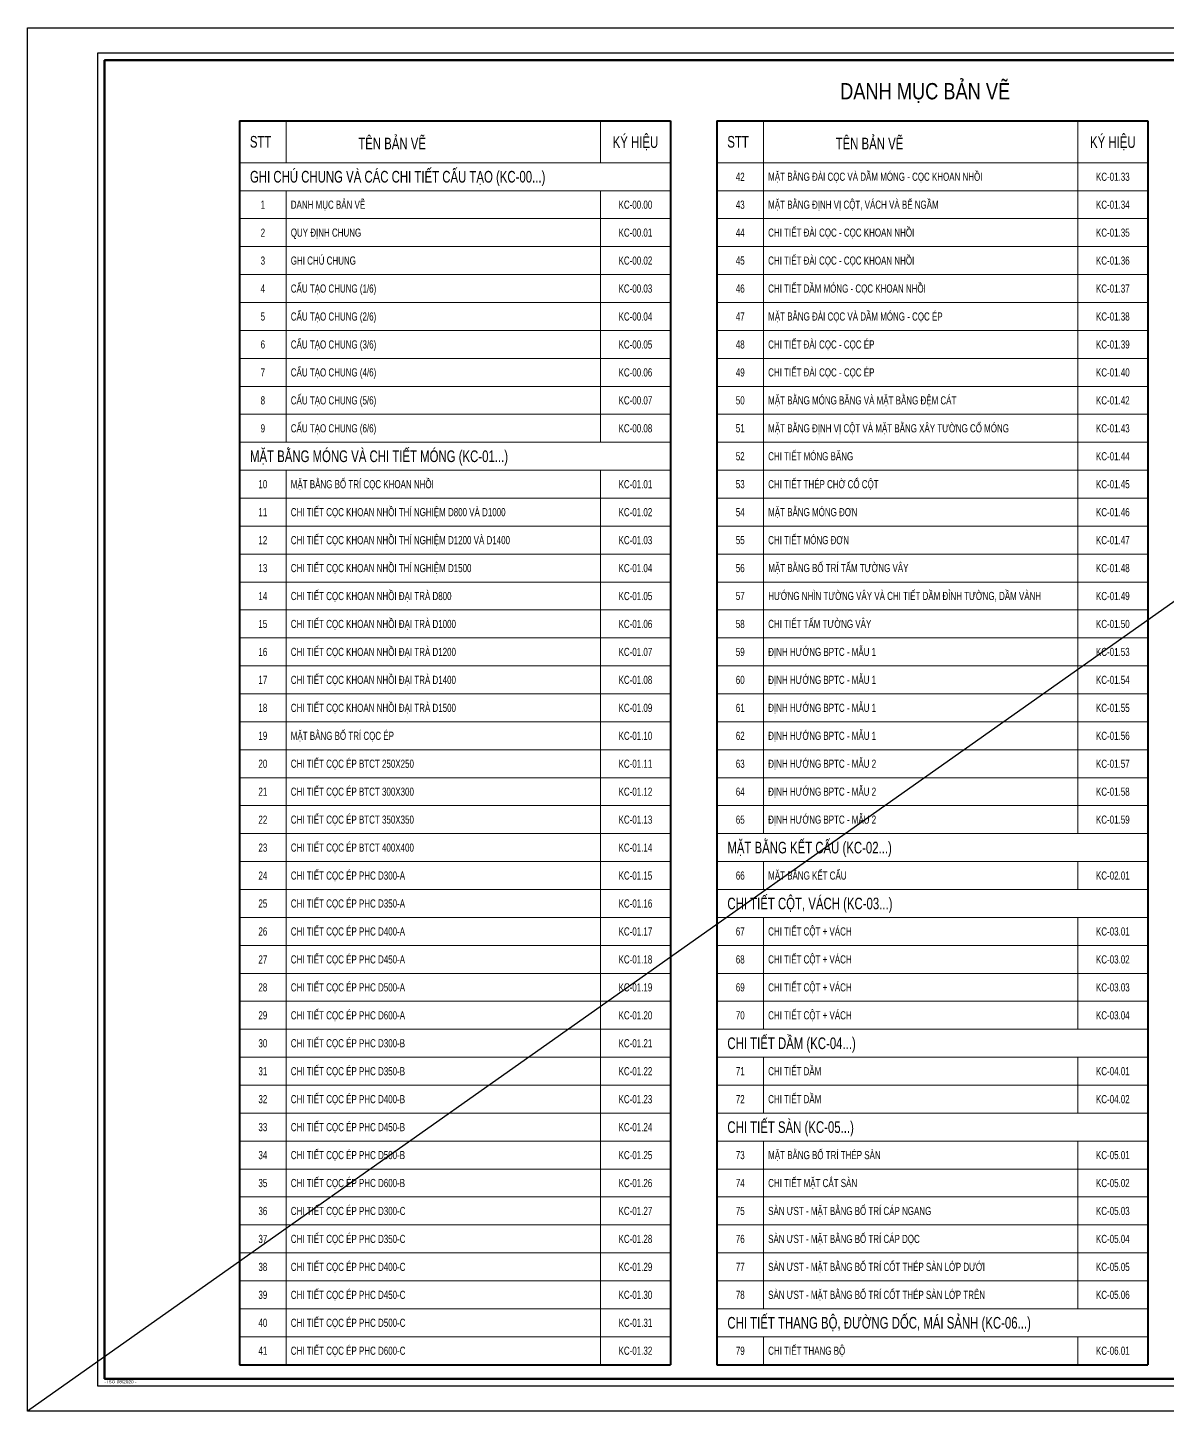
# Model space of a CAD drawing. Header units: inches. Extents: x -44246 to 39854, y -186259 to -126859.
# Drawn here: x -44246 to 4695, y -186259 to -126859 of the extents above; entities that cross this region are included whole.
import ezdxf
from ezdxf.enums import TextEntityAlignment as Align

# ---------------------------------------------------------------- set-up
doc = ezdxf.new("R2010")
doc.units = ezdxf.units.IN
doc.header["$MEASUREMENT"] = 0
for name, color, linetype, lineweight in [('CDC -TEXT KHUNG', 7, 'Continuous', 15), ('Hatch1', 250, 'Continuous', 5), ('KT-Chuviet', 6, 'Continuous', 15), ('KT-Net thay', 93, 'Continuous', 20), ('KT-Nettuong', 2, 'Continuous', 40)]:
    doc.layers.add(name, color=color, linetype=linetype, lineweight=lineweight)
doc.layers.add('CDC-KHUNGTEN', color=7, linetype='Continuous')
doc.layers.add('CDC.06.TEXT', color=2, linetype='Continuous')
doc.layers.add('KCS_Plotter', color=11, linetype='Continuous', plot=False)
doc.styles.add('Arial', font='arial.ttf', dxfattribs={"width": 0.9, "height": 220})
doc.styles.add('Arial_4', font='arial.ttf', dxfattribs={"width": 0.75, "height": 3})
doc.styles.add('Arial_B_3', font='arialbd.ttf', dxfattribs={"width": 0.75, "height": 3})
doc.styles.add('KT CDC', font='arial.ttf', dxfattribs={"width": 0.85, "height": 200})
doc.styles.add('tieu chuan', font='arial.ttf')

# ---------------------------------------------------------------- blocks, each defined once
blk = doc.blocks.new('CDTA1')
at = {"layer": 'CDC-KHUNGTEN', "color": 6, "lineweight": 25}
blk.add_line((0, 90), (-75, 90), dxfattribs=at)
at = {"layer": 'CDC-KHUNGTEN', "color": 6, "style": 'KT CDC', "width": 0.85}
blk.add_text('CHỦ ĐẦU TƯ - CLIENT', height=2.2, dxfattribs=at).set_placement((-72.93, 86))
blk = doc.blocks.new('LOGOmoi')
at = {"layer": 'CDC -TEXT KHUNG'}
h = blk.add_hatch(color=1, dxfattribs=at)
h.paths.add_polyline_path([(1.46, 5.45), (1.26, 5.45), (1.26, 4.88), (1.21, 4.88, -0.237912), (0.06, 5.45), (-0.2, 5.45, 0.272847), (1.14, 4.66), (1.46, 4.66)])
h.paths.add_polyline_path([(2.59, 5.45), (1.8, 5.45, 0.414214), (1.54, 5.2), (1.54, 4.92, 0.414214), (1.8, 4.66), (2.59, 4.66), (2.59, 4.87), (1.8, 4.87, -0.414214), (1.74, 4.92), (1.74, 5.2, -0.414214), (1.8, 5.25), (2.59, 5.25)])
at = {"layer": 'CDC -TEXT KHUNG', "true_color": 0x00fa3e}
h = blk.add_hatch(color=100, dxfattribs=at)
edge = h.paths.add_edge_path()
edge.add_arc((0.02, 0), 1.87, 90, 270)
edge.add_line((0.02, -1.88), (0.02, -3.84))
edge.add_line((0.02, -3.84), (-0.17, -3.84))
edge.add_line((-0.17, -3.84), (-0.36, -3.83))
edge.add_line((-0.36, -3.83), (-0.55, -3.8))
edge.add_line((-0.55, -3.8), (-0.73, -3.77))
edge.add_line((-0.73, -3.77), (-0.92, -3.73))
edge.add_line((-0.92, -3.73), (-1.1, -3.68))
edge.add_line((-1.1, -3.68), (-1.28, -3.62))
edge.add_line((-1.28, -3.62), (-1.45, -3.55))
edge.add_line((-1.45, -3.55), (-1.63, -3.48))
edge.add_line((-1.63, -3.48), (-1.79, -3.39))
edge.add_line((-1.79, -3.39), (-1.96, -3.3))
edge.add_line((-1.96, -3.3), (-2.12, -3.2))
edge.add_line((-2.12, -3.2), (-2.27, -3.09))
edge.add_line((-2.27, -3.09), (-2.42, -2.97))
edge.add_line((-2.42, -2.97), (-2.56, -2.85))
edge.add_line((-2.56, -2.85), (-2.7, -2.72))
edge.add_line((-2.7, -2.72), (-2.83, -2.58))
edge.add_line((-2.83, -2.58), (-2.95, -2.44))
edge.add_line((-2.95, -2.44), (-3.07, -2.29))
edge.add_line((-3.07, -2.29), (-3.18, -2.14))
edge.add_line((-3.18, -2.14), (-3.28, -1.98))
edge.add_line((-3.28, -1.98), (-3.37, -1.81))
edge.add_line((-3.37, -1.81), (-3.46, -1.64))
edge.add_line((-3.46, -1.64), (-3.53, -1.47))
edge.add_line((-3.53, -1.47), (-3.6, -1.3))
edge.add_line((-3.6, -1.3), (-3.66, -1.12))
edge.add_line((-3.66, -1.12), (-3.71, -0.93))
edge.add_line((-3.71, -0.93), (-3.75, -0.75))
edge.add_line((-3.75, -0.75), (-3.79, -0.56))
edge.add_line((-3.79, -0.56), (-3.81, -0.38))
edge.add_line((-3.81, -0.38), (-3.82, -0.19))
edge.add_line((-3.82, -0.19), (-3.83, 0))
edge.add_line((-3.83, 0), (-3.82, 0.19))
edge.add_line((-3.82, 0.19), (-3.81, 0.38))
edge.add_line((-3.81, 0.38), (-3.79, 0.56))
edge.add_line((-3.79, 0.56), (-3.75, 0.75))
edge.add_line((-3.75, 0.75), (-3.71, 0.93))
edge.add_line((-3.71, 0.93), (-3.66, 1.12))
edge.add_line((-3.66, 1.12), (-3.6, 1.3))
edge.add_line((-3.6, 1.3), (-3.53, 1.47))
edge.add_line((-3.53, 1.47), (-3.46, 1.64))
edge.add_line((-3.46, 1.64), (-3.37, 1.81))
edge.add_line((-3.37, 1.81), (-3.28, 1.98))
edge.add_line((-3.28, 1.98), (-3.18, 2.14))
edge.add_line((-3.18, 2.14), (-3.07, 2.29))
edge.add_line((-3.07, 2.29), (-2.95, 2.44))
edge.add_line((-2.95, 2.44), (-2.83, 2.58))
edge.add_line((-2.83, 2.58), (-2.7, 2.72))
edge.add_line((-2.7, 2.72), (-2.56, 2.85))
edge.add_line((-2.56, 2.85), (-2.42, 2.97))
edge.add_line((-2.42, 2.97), (-2.27, 3.09))
edge.add_line((-2.27, 3.09), (-2.12, 3.2))
edge.add_line((-2.12, 3.2), (-1.96, 3.3))
edge.add_line((-1.96, 3.3), (-1.79, 3.39))
edge.add_line((-1.79, 3.39), (-1.63, 3.48))
edge.add_line((-1.63, 3.48), (-1.45, 3.55))
edge.add_line((-1.45, 3.55), (-1.28, 3.62))
edge.add_line((-1.28, 3.62), (-1.1, 3.68))
edge.add_line((-1.1, 3.68), (-0.92, 3.73))
edge.add_line((-0.92, 3.73), (-0.73, 3.77))
edge.add_line((-0.73, 3.77), (-0.55, 3.8))
edge.add_line((-0.55, 3.8), (-0.36, 3.83))
edge.add_line((-0.36, 3.83), (-0.17, 3.84))
edge.add_line((-0.17, 3.84), (0.02, 3.84))
edge.add_line((0.02, 3.84), (0.02, 1.87))
at = {"layer": 'CDC -TEXT KHUNG', "true_color": 0xc20000}
blk.add_hatch(color=12, dxfattribs=at).paths.add_polyline_path([(0.02, 1.87), (0.02, -1.81), (0.02, -1.88, 0.414214), (1.89, 0, 0.414214)])
at = {"layer": 'CDC -TEXT KHUNG', "color": 102}
for p, q in [((0.02, 3.84), (0.02, -1.81)), ((0.42, 3.85), (6.1, 3.85)), ((1.28, 3.7), (5.24, 3.7)), ((2.3, 3.24), (6.1, 3.24)), ((2.51, 3.09), (4.01, 3.09)), ((3.03, 2.63), (6.1, 2.63)), ((3.16, 2.49), (3.36, 2.49)), ((3.64, 2.78), (6.1, 2.78)), ((4.47, 3.39), (6.1, 3.39)), ((6.1, 3.85), (6.1, 1.81)), ((3.4, 2.17), (6.1, 2.17)), ((3.49, 2.03), (6.1, 2.03)), ((3.74, 1.57), (5.37, 1.57)), ((3.8, 1.42), (5.15, 1.42)), ((3.95, 0.96), (4.75, 0.96)), ((3.98, 0.81), (4.66, 0.81)), ((4.05, 0.35), (4.51, 0.35)), ((4.06, 0.2), (4.49, 0.2)), ((0.02, -1.81), (0.02, -3.84)), ((3.4, -2.17), (6.1, -2.17)), ((3.49, -2.03), (6.1, -2.03)), ((3.74, -1.57), (5.37, -1.57)), ((3.8, -1.42), (5.15, -1.42)), ((3.95, -0.96), (4.75, -0.96)), ((3.98, -0.81), (4.66, -0.81)), ((4.05, -0.35), (4.51, -0.35)), ((4.06, -0.2), (4.49, -0.2)), ((6.1, -1.79), (6.1, -3.84)), ((0.01, -3.84), (0.02, -3.84)), ((0.42, -3.84), (6.1, -3.84)), ((1.28, -3.7), (5.24, -3.7)), ((2.3, -3.24), (6.1, -3.24)), ((2.51, -3.09), (4.01, -3.09)), ((3.03, -2.63), (6.1, -2.63)), ((3.16, -2.49), (3.36, -2.49)), ((3.64, -2.78), (6.1, -2.78)), ((4.47, -3.39), (6.1, -3.39))]:
    blk.add_line(p, q, dxfattribs=at)
at = {"layer": 'CDC -TEXT KHUNG'}
blk.add_line((3.78, 1.21), (3.78, 1.21), dxfattribs=at)
at = {"layer": 'CDC -TEXT KHUNG', "color": 1}
for points in [[(1.46, 5.45), (1.26, 5.45), (1.26, 4.88), (1.21, 4.88, -0.237912), (0.06, 5.45), (-0.2, 5.45, 0.272847), (1.14, 4.66), (1.46, 4.66)], [(2.59, 5.45), (1.8, 5.45, 0.414214), (1.54, 5.2), (1.54, 4.92, 0.414214), (1.8, 4.66), (2.59, 4.66), (2.59, 4.87), (1.8, 4.87, -0.414214), (1.74, 4.92), (1.74, 5.2, -0.414214), (1.8, 5.25), (2.59, 5.25)]]:
    blk.add_lwpolyline(points, format="xyb", close=True, dxfattribs=at)
at = {"layer": 'CDC -TEXT KHUNG', "color": 102}
blk.add_circle((0.02, 0), 1.87, dxfattribs=at)
blk.add_arc((0, 0), 3.85, 89.7449, 270.2551, dxfattribs=at)
at = {"layer": 'CDC -TEXT KHUNG', "color": 112}
blk.add_ellipse((0.22, 0), major_axis=(-2.72, 2.72), ratio=1, start_param=-1.064136, end_param=-0.838054, dxfattribs=at)
at = {"layer": 'CDC -TEXT KHUNG', "color": 102}
for centre, major_axis, start_param, end_param in [((0.22, 0), (-2.72, 2.72), -1.423028, -1.355019), ((0.22, 0), (2.72, 2.72), 6.199614, 6.251308), ((6.3, 0), (-2.72, 2.72), 0.083571, 0.124553), ((6.3, 0), (-2.72, 2.72), -0.147768, -0.022458), ((6.3, 0), (2.72, 2.72), 1.064136, 1.278853), ((0.22, 0), (-2.72, 2.72), 4.527318, 4.587836), ((0.22, 0), (-2.72, 2.72), 4.346177, 4.481253), ((0.22, 0), (-2.72, 2.72), 4.178765, 4.304301), ((0.22, 0), (2.72, 2.72), 5.589142, 5.7099), ((0.22, 0), (2.72, 2.72), 5.445131, 5.550443), ((6.27, 0.01), (1.28, 1.28), 0.884906, 3.827483), ((0.22, 0), (2.72, 2.72), 4.836942, 4.89746), ((6.3, 0), (-2.72, 2.72), 1.446243, 1.487225), ((0.22, 0), (2.72, 2.72), 4.943525, 5.078601), ((0.22, 0), (-2.72, 2.72), 3.549681, 3.675216), ((0.22, 0), (-2.72, 2.72), 3.714878, 3.835636), ((0.22, 0.01), (2.72, 2.72), 3.979647, 4.205729), ((0.22, 0), (-2.72, 2.72), 2.925816, 2.993825), ((0.22, 0), (-2.72, 2.72), 3.17347, 3.225164), ((6.3, 0), (-2.72, 2.72), 1.538919, 1.718564), ((6.3, 0), (2.72, 2.72), 3.433536, 3.648253)]:
    blk.add_ellipse(centre, major_axis=major_axis, ratio=1, start_param=start_param, end_param=end_param, dxfattribs=at)
at = {"layer": 'CDC -TEXT KHUNG', "color": 1, "style": 'KT CDC', "width": 0.85}
blk.add_text('GROUP', height=0.792, dxfattribs=at).set_placement((2.85, 4.67))
at = {"layer": 'CDC -TEXT KHUNG', "color": 102, "style": 'KT CDC', "width": 1.15}
blk.add_text('C D C J S C . V N', height=0.8, dxfattribs=at).set_placement((-3.92, -5.47))
blk = doc.blocks.new('KHUNG TEN')
at = {"layer": 'CDC-KHUNGTEN', "color": 8, "lineweight": 9}
for p, q in [((76550, 58000), (76550, 52433)), ((80950, 58000), (80950, 52433)), ((82700, 57233), (75200, 57233)), ((82700, 56833), (75200, 56833)), ((82700, 56433), (75200, 56433)), ((82700, 56033), (75200, 56033)), ((82700, 55633), (75200, 55633)), ((82700, 55233), (75200, 55233)), ((82700, 54833), (75200, 54833)), ((82700, 54433), (75200, 54433)), ((82700, 54033), (75200, 54033)), ((82700, 53633), (75200, 53633)), ((82700, 53233), (75200, 53233)), ((82700, 52833), (75200, 52833))]:
    blk.add_line(p, q, dxfattribs=at)
at = {"layer": 'CDC-KHUNGTEN', "color": 6, "lineweight": 25}
for p, q in [((82700, 52433), (75200, 52433)), ((82700, 28900), (75200, 28900)), ((82700, 20400), (75200, 20400)), ((82700, 19200), (75200, 19200)), ((82700, 18000), (75200, 18000)), ((82700, 16800), (75200, 16800)), ((82700, 15600), (75200, 15600)), ((82700, 14400), (75200, 14400)), ((82700, 13200), (75200, 13200)), ((82700, 12000), (75200, 12000)), ((82700, 10000), (75200, 10000)), ((82700, 8800), (75200, 8800)), ((82700, 6800), (75200, 6800)), ((82700, 5600), (75200, 5600)), ((82700, 3800), (75200, 3800)), ((78950, 1400), (78950, 3800)), ((80825, 2600), (80825, 3800)), ((82700, 2600), (75200, 2600)), ((78950, 2000), (82700, 2000))]:
    blk.add_line(p, q, dxfattribs=at)
at = {"layer": 'CDC-KHUNGTEN', "color": 6}
blk.add_line((75439, 24136), (82433, 24136), dxfattribs=at)
at = {"layer": 'CDC-KHUNGTEN', "color": 8}
blk.add_lwpolyline([(75096, 1100), (83000, 1100), (83000, 58300), (3000, 58300), (3000, 1100), (75096, 1100)], dxfattribs=at)
at = {"layer": 'CDC-KHUNGTEN', "color": 255, "lineweight": 60}
blk.add_lwpolyline([(74900, 1400), (74900, 58000), (3300, 58000), (3300, 1400), (74900, 1400)], close=True, dxfattribs=at)
blk.add_lwpolyline([(75200, 1400), (82700, 1400), (82700, 58000), (75200, 58000), (75200, 1400)], dxfattribs=at)
at = {"layer": 'Defpoints', "color": 1, "ltscale": 0.2}
blk.add_lwpolyline([(0, 0), (0, 59400), (84100, 59400), (84100, 0), (0, 0)], close=True, dxfattribs=at)
at = {"layer": 'CDC-KHUNGTEN'}
for name, p, xscale, yscale, zscale in [('CDTA1', (82700, 28900), 100, 100, 100), ('LOGOmoi', (78480, 26732), 251.3908497502836, 251.3908497502836, 251.3908497502836)]:
    blk.add_blockref(name, p, dxfattribs=dict(at, xscale=xscale, yscale=yscale, zscale=zscale))
at = {"layer": 'CDC -TEXT KHUNG', "color": 7, "style": 'KT CDC', "width": 0.85}
for s, p in [('NO', (75672, 57299)), ('DESCRIPTION', (77863, 57299)), ('DATE', (81501, 57299))]:
    blk.add_text(s, height=220, dxfattribs=at).set_placement(p)
at = {"layer": 'CDC -TEXT KHUNG', "style": 'KT CDC', "width": 0.85}
blk.add_text('TƯ VẤN THIẾT KẾ - DESIGN CONSULTANT', height=220, dxfattribs=at).set_placement((78066, 28509), align=Align.CENTER)
at = {"layer": 'CDC -TEXT KHUNG', "color": 7, "style": 'Arial_B_3', "width": 0.8}
blk.add_text('BVTC', height=300, dxfattribs=at).set_placement((78705, 1508), align=Align.RIGHT)
at = {"layer": 'CDC -TEXT KHUNG', "color": 6, "style": 'KT CDC', "width": 1.15}
for s, p in [('- ISO 08/2020 -', (3294, 1206)), ('- CDCJSC . VN GIỮ BẢN QUYỂN -', (79519, 1177))]:
    blk.add_text(s, height=125.69, dxfattribs=at).set_placement(p)
at = {"layer": 'CDC -TEXT KHUNG', "char_height": 220, "attachment_point": 2, "line_spacing_factor": 0.941778, "style": 'KT CDC'}
for s, insert, width in [('LẦN NỘP', (75875, 57916), 1464.22), ('NỘI DUNG ĐIỀU CHỈNH', (78763, 57916), 3699.71), ('NGÀY NỘP', (81814, 57916), 1755.59)]:
    blk.add_mtext(s, dxfattribs=dict(at, insert=insert, width=width))
at = {"layer": 'CDC-KHUNGTEN', "color": 7}
for s, style, width, p in [('NOTE :', 'Arial_4', 0.85, (75436, 51540)), ('HỌ VÀ TÊN', 'KT CDC', 0.85, (75448, 19356)), ('HỌ VÀ TÊN', 'KT CDC', 0.85, (75450, 18156)), ('HỌ VÀ TÊN', 'KT CDC', 0.85, (75423, 16956)), ('HỌ VÀ TÊN', 'KT CDC', 0.85, (75423, 15756)), ('HỌ VÀ TÊN', 'KT CDC', 0.85, (75442, 14556)), ('HỌ VÀ TÊN', 'KT CDC', 0.85, (75448, 13356)), ('HỌ VÀ TÊN', 'Arial', 0.9, (75421, 12156))]:
    blk.add_text(s, height=300, dxfattribs=dict(at, style=style, width=width)).set_placement(p)
at = {"layer": 'CDC-KHUNGTEN', "color": 6}
for s, height, style, width, p in [('CÔNG TY CỔ PHẦN TƯ VẤN ÐẦU TƯ VÀ THIẾT KẾ', 250, 'KT CDC', 0.84, (75430, 24703)), ('XÂY DỰNG VIỆT NAM (CDC)', 250, 'KT CDC', 0.84, (75452, 24317)), ('VIETNAM INVESTMENT CONSULTING AND CONSTRUCTION ', 250, 'KT CDC', 0.7, (75436, 23747)), ('DESIGNING JOINT STOCK COMPANY (CDC)', 250, 'KT CDC', 0.7, (75448, 23330)), ('* TRỤ SỞ CHÍNH - HEAD OFFICE :', 180, 'KT CDC', 0.85, (75294, 22830)), ('TÒA NHÀ CDC-CIC, 37 LÊ ĐẠI HÀNH, HÀ NỘI, VIỆT NAM', 180, 'KT CDC', 0.85, (75433, 22500)), ('ĐIỆN THOẠI - TEL : (844) 9760402; FAX: (844) 9763122', 180, 'KT CDC', 0.85, (75441, 21940)), ('CDC-CIC BUILDING , 37 LEDAIHANH STR. , HANOI, VIETNAM', 180, 'KT CDC', 0.85, (75433, 22220)), ('* CÔNG TY CDCs - CDCs OFFICE :', 180, 'KT CDC', 0.85, (75292, 21490)), ('67/46L ĐINH TIÊN HOÀNG, TP HỒ CHÍ MINH', 180, 'KT CDC', 0.85, (75430, 21160)), ('67/46L DINHTIENHOANG STR, HOCHIMINH CITY', 180, 'KT CDC', 0.85, (75430, 20880)), ('ĐIỆN THOẠI - TEL: (848) 8414777; FAX : (848) 8414777', 180, 'KT CDC', 0.85, (75442, 20600)), ('DUYỆT - APPROVED BY :', 200, 'Arial', 0.8, (75433, 20050)), ('QLKT - TECHNICAL MANAGER :', 200, 'Arial', 0.8, (75440, 18850)), ('CNTK - PROJECT MANAGER :', 200, 'Arial', 0.8, (75440, 17650)), ('TRƯỞNG ĐƠN VỊ - HEAD OF DIVISION :', 200, 'Arial', 0.8, (75445, 16450)), ('KIỂM BỘ MÔN - CHECKED BY :', 200, 'Arial', 0.8, (75434, 15244)), ('CHỦ TRÌ - MAIN DESIGNER :', 200, 'Arial', 0.8, (75438, 14050)), ('THIẾT KẾ - DESIGNED BY :', 200, 'Arial', 0.8, (75450, 12850)), ('DỰ ÁN - PROJECT :  ', 200, 'Arial', 0.8, (75449, 11650)), ('CÔNG TRÌNH - PROJECT :  ', 200, 'Arial', 0.8, (75438, 9650)), ('ĐỊA ĐIỂM - LOCATION :', 200, 'Arial', 0.8, (75449, 8450)), ('HẠNG MỤC - ITEM : ', 200, 'Arial', 0.8, (75433, 6450)), ('TÊN BẢN VẼ - DWG TITLE :', 200, 'Arial', 0.8, (75448, 5273)), ('TỈ LỆ - SCALE :', 200, 'Arial', 0.8, (79082, 3459)), ('PHIÊN BẢN -REV', 200, 'Arial', 0.7, (80938, 3459)), ('GIAI ĐOẠN - PHASE :', 200, 'Arial', 0.8, (75315, 2250)), ('BẢN VẼ SỐ - DWG NUMBER :', 200, 'Arial', 0.8, (79236, 2256))]:
    blk.add_text(s, height=height, dxfattribs=dict(at, style=style, width=width)).set_placement(p)
at = {"layer": 'CDC-KHUNGTEN', "color": 6, "style": 'Arial', "width": 0.814645}
blk.add_text('HOÀN THÀNH - FINISHED DATE :', height=200, dxfattribs=at).set_placement((75304, 3450), (78870, 3450), align=Align.FIT)
at = {"layer": 'CDC-KHUNGTEN', "color": 7, "style": 'Arial', "width": 0.9}
for s, p in [('08/ 2020', (78670, 2750)), ('1/...', (80200, 2750))]:
    blk.add_text(s, height=250, dxfattribs=at).set_placement(p, align=Align.RIGHT)
at = {"layer": 'CDC-KHUNGTEN', "color": 7, "style": 'KT CDC'}
blk.add_text('02', height=320, dxfattribs=at).set_placement((81879, 2750), align=Align.RIGHT)
at = {"layer": 'CDC-KHUNGTEN', "color": 6, "insert": (75436, 52233), "char_height": 220, "width": 1881.96, "attachment_point": 1, "style": 'Arial'}
blk.add_mtext('{\\LGHI CHÚ:}', dxfattribs=at)

msp = doc.modelspace()

# ---------------------------------------------------------------- linework, layer by layer
at = {"layer": 'Hatch1'}
for p, q in [((-14646, -133858), (3854, -133858)), ((-35146, -135058), (-16646, -135058)), ((-14646, -135058), (3854, -135058)), ((-35146, -136258), (-16646, -136258)), ((-14646, -136258), (3854, -136258)), ((-35146, -137458), (-16646, -137458)), ((-14646, -137458), (3854, -137458)), ((-35146, -138658), (-16646, -138658)), ((-14646, -138658), (3854, -138658)), ((-35146, -139858), (-16646, -139858)), ((-14646, -139858), (3854, -139858)), ((-35146, -141058), (-16646, -141058)), ((-14646, -141058), (3854, -141058)), ((-35146, -142258), (-16646, -142258)), ((-14646, -142258), (3854, -142258)), ((-35146, -143458), (-16646, -143458)), ((-14646, -143458), (3854, -143458)), ((-14646, -144658), (3854, -144658)), ((-14646, -145858), (3854, -145858)), ((-35146, -147058), (-16646, -147058)), ((-14646, -147058), (3854, -147058)), ((-35146, -148258), (-16646, -148258)), ((-14646, -148258), (3854, -148258)), ((-35146, -149458), (-16646, -149458)), ((-14646, -149458), (3854, -149458)), ((-35146, -150658), (-16646, -150658)), ((-14646, -150658), (3854, -150658)), ((-35146, -151858), (-16646, -151858)), ((-14646, -151858), (3854, -151858)), ((-35146, -153058), (-16646, -153058)), ((-14646, -153058), (3854, -153058)), ((-35146, -154258), (-16646, -154258)), ((-14646, -154258), (3854, -154258)), ((-35146, -155458), (-16646, -155458)), ((-14646, -155458), (3854, -155458)), ((-35146, -156658), (-16646, -156658)), ((-14646, -156658), (3854, -156658)), ((-35146, -157858), (-16646, -157858)), ((-14646, -157858), (3854, -157858)), ((-35146, -159058), (-16646, -159058)), ((-14646, -159058), (3854, -159058)), ((-35146, -160258), (-16646, -160258)), ((-14646, -160258), (3854, -160258)), ((-35146, -161458), (-16646, -161458)), ((-35146, -162658), (-16646, -162658)), ((-35146, -163858), (-16646, -163858)), ((-35146, -165058), (-16646, -165058)), ((-35146, -166258), (-16646, -166258)), ((-14646, -166258), (3854, -166258)), ((-35146, -167458), (-16646, -167458)), ((-14646, -167458), (3854, -167458)), ((-35146, -168658), (-16646, -168658)), ((-14646, -168658), (3854, -168658)), ((-35146, -169858), (-16646, -169858)), ((-35146, -171058), (-16646, -171058)), ((-35146, -172258), (-16646, -172258)), ((-14646, -172258), (3854, -172258)), ((-35146, -173458), (-16646, -173458)), ((-35146, -174658), (-16646, -174658)), ((-35146, -175858), (-16646, -175858)), ((-14646, -175858), (3854, -175858)), ((-35146, -177058), (-16646, -177058)), ((-14646, -177058), (3854, -177058)), ((-35146, -178258), (-16646, -178258)), ((-14646, -178258), (3854, -178258)), ((-35146, -179458), (-16646, -179458)), ((-14646, -179458), (3854, -179458)), ((-35146, -180658), (-16646, -180658)), ((-14646, -180658), (3854, -180658)), ((-35146, -181858), (-16646, -181858)), ((-35146, -183058), (-16646, -183058))]:
    msp.add_line(p, q, dxfattribs=at)
at = {"layer": 'KCS_Plotter'}
msp.add_line((39854, -126859), (-44246, -186259), dxfattribs=at)
at = {"layer": 'KT-Net thay'}
for p, q in [((-33146, -130858), (-33146, -132658)), ((-19646, -130858), (-19646, -132658)), ((-12646, -130858), (-12646, -132658)), ((854, -130858), (854, -132658)), ((-35146, -132658), (-16646, -132658)), ((-14646, -132658), (3854, -132658)), ((-12646, -132658), (-12646, -161458)), ((854, -132658), (854, -161458)), ((-35146, -133858), (-16646, -133858)), ((-33146, -133858), (-33146, -144658)), ((-19646, -133858), (-19646, -144658)), ((-35146, -144658), (-16646, -144658)), ((-35146, -145858), (-16646, -145858)), ((-33146, -145858), (-33146, -184258)), ((-19646, -145858), (-19646, -184258)), ((-14646, -161458), (3854, -161458)), ((-14646, -162658), (3854, -162658)), ((-12646, -162658), (-12646, -163858)), ((854, -162658), (854, -163858)), ((-14646, -163858), (3854, -163858)), ((-14646, -165058), (3854, -165058)), ((-12646, -165058), (-12646, -169858)), ((854, -165058), (854, -169858)), ((-14646, -169858), (3854, -169858)), ((-14646, -171058), (3854, -171058)), ((-12646, -171058), (-12646, -173458)), ((854, -171058), (854, -173458)), ((-14646, -173458), (3854, -173458)), ((-14646, -174658), (3854, -174658)), ((-12646, -174658), (-12646, -181858)), ((854, -174658), (854, -181858)), ((-14646, -181858), (3854, -181858)), ((-14646, -183058), (3854, -183058)), ((-12646, -183058), (-12646, -184258)), ((854, -183058), (854, -184258))]:
    msp.add_line(p, q, dxfattribs=at)
at = {"layer": 'KT-Nettuong'}
for p, q in [((-35146, -130858), (-16646, -130858)), ((-35146, -130858), (-35146, -184258)), ((-16646, -130858), (-16646, -184258)), ((-14646, -130858), (-14646, -184258)), ((-14646, -130858), (3854, -130858)), ((3854, -130858), (3854, -184258)), ((-35146, -184258), (-16646, -184258)), ((-14646, -184258), (3854, -184258))]:
    msp.add_line(p, q, dxfattribs=at)

# ---------------------------------------------------------------- block references
at = {"layer": 'CDC.06.TEXT'}
msp.add_blockref('KHUNG TEN', (-44246, -186259), dxfattribs=at)

# ---------------------------------------------------------------- texts
at = {"layer": 'KT-Chuviet', "color": 3, "style": 'tieu chuan'}
for s, height, width, p in [('DANH MỤC BẢN VẼ ', 700, 0.8, (-5596, -129558)), ('STT', 500, 0.7, (-34241, -131758)), ('TÊN BẢN VẼ', 500, 0.7, (-28596, -131758)), ('KÝ HIỆU', 500, 0.7, (-18146, -131758)), ('STT', 500, 0.7, (-13740, -131758)), ('TÊN BẢN VẼ', 500, 0.7, (-8096, -131758)), ('KÝ HIỆU', 500, 0.7, (2354, -131758))]:
    msp.add_text(s, height=height, dxfattribs=dict(at, width=width)).set_placement(p, align=Align.MIDDLE)
at = {"layer": 'KT-Chuviet', "color": 3, "style": 'tieu chuan', "width": 0.7}
for s, p in [('GHI CHÚ CHUNG VÀ CÁC CHI TIẾT CẤU TẠO (KC-00...)', (-34699, -133258)), ('MẶT BẰNG MÓNG VÀ CHI TIẾT MÓNG (KC-01...)', (-34699, -145258)), ('MẶT BẰNG KẾT CẤU (KC-02...)', (-14198, -162058)), ('CHI TIẾT CỘT, VÁCH (KC-03...)', (-14198, -164458)), ('CHI TIẾT DẦM (KC-04...)', (-14198, -170458)), ('CHI TIẾT SÀN (KC-05...)', (-14198, -174058)), ('CHI TIẾT THANG BỘ, ĐƯỜNG DỐC, MÁI SẢNH (KC-06...)', (-14198, -182458))]:
    msp.add_text(s, height=500, dxfattribs=at).set_placement(p, align=Align.MIDDLE_LEFT)
at = {"layer": 'KT-Chuviet', "style": 'tieu chuan', "width": 0.7}
for s, p in [('MẶT BẰNG ĐÀI CỌC VÀ DẦM MÓNG - CỌC KHOAN NHỒI', (-12446, -133258)), ('DANH MỤC BẢN VẼ', (-32946, -134458)), ('MẶT BẰNG ĐỊNH VỊ CỘT, VÁCH VÀ BỂ NGẦM', (-12446, -134458)), ('CHI TIẾT ĐÀI CỌC - CỌC KHOAN NHỒI', (-12446, -135658)), ('QUY ĐỊNH CHUNG', (-32946, -135658)), ('GHI CHÚ CHUNG', (-32946, -136858)), ('CHI TIẾT ĐÀI CỌC - CỌC KHOAN NHỒI', (-12446, -136858)), ('CẤU TẠO CHUNG (1/6)', (-32946, -138058)), ('CHI TIẾT DẦM MÓNG - CỌC KHOAN NHỒI', (-12446, -138058)), ('CẤU TẠO CHUNG (2/6)', (-32946, -139258)), ('MẶT BẰNG ĐÀI CỌC VÀ DẦM MÓNG - CỌC ÉP', (-12446, -139258)), ('CẤU TẠO CHUNG (3/6)', (-32946, -140458)), ('CHI TIẾT ĐÀI CỌC - CỌC ÉP', (-12446, -140458)), ('CẤU TẠO CHUNG (4/6)', (-32946, -141658)), ('CHI TIẾT ĐÀI CỌC - CỌC ÉP', (-12446, -141658)), ('CẤU TẠO CHUNG (5/6)', (-32946, -142858)), ('MẶT BẰNG MÓNG BĂNG VÀ MẶT BẰNG ĐỆM CÁT', (-12446, -142858)), ('CẤU TẠO CHUNG (6/6)', (-32946, -144058)), ('MẶT BẰNG ĐỊNH VỊ CỘT VÀ MẶT BẰNG XÂY TƯỜNG CỔ MÓNG', (-12446, -144058)), ('CHI TIẾT MÓNG BĂNG', (-12446, -145258)), ('MẶT BẰNG BỐ TRÍ CỌC KHOAN NHỒI', (-32946, -146458)), ('CHI TIẾT THÉP CHỜ CỔ CỘT', (-12446, -146458)), ('CHI TIẾT CỌC KHOAN NHỒI THÍ NGHIỆM D800 VÀ D1000', (-32946, -147658)), ('MẶT BẰNG MÓNG ĐƠN', (-12446, -147658)), ('CHI TIẾT CỌC KHOAN NHỒI THÍ NGHIỆM D1200 VÀ D1400', (-32946, -148858)), ('CHI TIẾT MÓNG ĐƠN', (-12446, -148858)), ('CHI TIẾT CỌC KHOAN NHỒI THÍ NGHIỆM D1500', (-32946, -150058)), ('MẶT BẰNG BỐ TRÍ TẤM TƯỜNG VÂY', (-12445, -150056)), ('CHI TIẾT CỌC KHOAN NHỒI ĐẠI TRÀ D800', (-32946, -151258)), ('HƯỚNG NHÌN TƯỜNG VÂY VÀ CHI TIẾT DẦM ĐỈNH TƯỜNG, DẦM VÀNH', (-12445, -151256)), ('CHI TIẾT CỌC KHOAN NHỒI ĐẠI TRÀ D1000', (-32946, -152458)), ('CHI TIẾT TẤM TƯỜNG VÂY', (-12445, -152456)), ('CHI TIẾT CỌC KHOAN NHỒI ĐẠI TRÀ D1200', (-32946, -153658)), ('ĐỊNH HƯỚNG BPTC - MẪU 1', (-12446, -153658)), ('CHI TIẾT CỌC KHOAN NHỒI ĐẠI TRÀ D1400', (-32946, -154858)), ('ĐỊNH HƯỚNG BPTC - MẪU 1', (-12446, -154858)), ('CHI TIẾT CỌC KHOAN NHỒI ĐẠI TRÀ D1500', (-32946, -156058)), ('ĐỊNH HƯỚNG BPTC - MẪU 1', (-12446, -156058)), ('MẶT BẰNG BỐ TRÍ CỌC ÉP', (-32946, -157258)), ('ĐỊNH HƯỚNG BPTC - MẪU 1', (-12446, -157258)), ('CHI TIẾT CỌC ÉP BTCT 250X250', (-32946, -158458)), ('ĐỊNH HƯỚNG BPTC - MẪU 2', (-12446, -158458)), ('CHI TIẾT CỌC ÉP BTCT 300X300', (-32946, -159658)), ('ĐỊNH HƯỚNG BPTC - MẪU 2', (-12446, -159658)), ('CHI TIẾT CỌC ÉP BTCT 350X350', (-32946, -160858)), ('ĐỊNH HƯỚNG BPTC - MẪU 2', (-12446, -160858)), ('CHI TIẾT CỌC ÉP BTCT 400X400', (-32946, -162058)), ('CHI TIẾT CỌC ÉP PHC D300-A', (-32946, -163258)), ('MẶT BẰNG KẾT CẤU', (-12446, -163258)), ('CHI TIẾT CỌC ÉP PHC D350-A', (-32946, -164458)), ('CHI TIẾT CỌC ÉP PHC D400-A', (-32946, -165658)), ('CHI TIẾT CỘT + VÁCH', (-12446, -165658)), ('CHI TIẾT CỌC ÉP PHC D450-A', (-32946, -166858)), ('CHI TIẾT CỘT + VÁCH', (-12446, -166858)), ('CHI TIẾT CỌC ÉP PHC D500-A', (-32946, -168058)), ('CHI TIẾT CỘT + VÁCH', (-12446, -168058)), ('CHI TIẾT CỌC ÉP PHC D600-A', (-32946, -169258)), ('CHI TIẾT CỘT + VÁCH', (-12446, -169258)), ('CHI TIẾT CỌC ÉP PHC D300-B', (-32946, -170458)), ('CHI TIẾT CỌC ÉP PHC D350-B', (-32946, -171658)), ('CHI TIẾT DẦM', (-12446, -171658)), ('CHI TIẾT CỌC ÉP PHC D400-B', (-32946, -172858)), ('CHI TIẾT DẦM', (-12446, -172858)), ('CHI TIẾT CỌC ÉP PHC D450-B', (-32946, -174058)), ('CHI TIẾT CỌC ÉP PHC D500-B', (-32946, -175258)), ('MẶT BẰNG BỐ TRÍ THÉP SÀN', (-12446, -175258)), ('CHI TIẾT CỌC ÉP PHC D600-B', (-32946, -176458)), ('CHI TIẾT MẶT CẮT SÀN', (-12446, -176458)), ('CHI TIẾT CỌC ÉP PHC D300-C', (-32946, -177658)), ('SÀN ƯST - MẶT BẰNG BỐ TRÍ CÁP NGANG', (-12446, -177658)), ('CHI TIẾT CỌC ÉP PHC D350-C', (-32946, -178858)), ('SÀN ƯST - MẶT BẰNG BỐ TRÍ CÁP DỌC', (-12446, -178858)), ('CHI TIẾT CỌC ÉP PHC D400-C', (-32946, -180058)), ('SÀN ƯST - MẶT BẰNG BỐ TRÍ CỐT THÉP SÀN LỚP DƯỚI', (-12446, -180058)), ('CHI TIẾT CỌC ÉP PHC D450-C', (-32946, -181258)), ('SÀN ƯST - MẶT BẰNG BỐ TRÍ CỐT THÉP SÀN LỚP TRÊN', (-12446, -181258)), ('CHI TIẾT CỌC ÉP PHC D500-C', (-32946, -182458)), ('CHI TIẾT CỌC ÉP PHC D600-C', (-32946, -183658)), ('CHI TIẾT THANG BỘ', (-12446, -183658))]:
    msp.add_text(s, height=350, dxfattribs=at).set_placement(p, align=Align.MIDDLE_LEFT)
for s, p in [('42', (-13646, -133258)), ('KC-01.33', (2354, -133258)), ('1', (-34146, -134458)), ('KC-00.00', (-18146, -134458)), ('43', (-13646, -134458)), ('KC-01.34', (2354, -134458)), ('2', (-34146, -135658)), ('KC-00.01', (-18146, -135658)), ('44', (-13646, -135658)), ('KC-01.35', (2354, -135658)), ('3', (-34146, -136858)), ('KC-00.02', (-18146, -136858)), ('45', (-13646, -136858)), ('KC-01.36', (2354, -136858)), ('4', (-34146, -138058)), ('KC-00.03', (-18146, -138058)), ('46', (-13646, -138058)), ('KC-01.37', (2354, -138058)), ('5', (-34146, -139258)), ('KC-00.04', (-18146, -139258)), ('47', (-13646, -139258)), ('KC-01.38', (2354, -139258)), ('6', (-34146, -140458)), ('KC-00.05', (-18146, -140458)), ('48', (-13646, -140458)), ('KC-01.39', (2354, -140458)), ('7', (-34146, -141658)), ('KC-00.06', (-18146, -141658)), ('49', (-13646, -141658)), ('KC-01.40', (2354, -141658)), ('8', (-34146, -142858)), ('KC-00.07', (-18146, -142858)), ('50', (-13646, -142858)), ('KC-01.42', (2354, -142858)), ('9', (-34146, -144058)), ('KC-00.08', (-18146, -144058)), ('51', (-13646, -144058)), ('KC-01.43', (2354, -144058)), ('52', (-13646, -145258)), ('KC-01.44', (2354, -145258)), ('10', (-34146, -146458)), ('KC-01.01', (-18146, -146458)), ('53', (-13646, -146458)), ('KC-01.45', (2354, -146458)), ('11', (-34146, -147658)), ('KC-01.02', (-18146, -147658)), ('54', (-13646, -147658)), ('KC-01.46', (2354, -147658)), ('12', (-34146, -148858)), ('KC-01.03', (-18146, -148858)), ('55', (-13646, -148858)), ('KC-01.47', (2354, -148858)), ('13', (-34146, -150058)), ('KC-01.04', (-18146, -150058)), ('56', (-13646, -150058)), ('KC-01.48', (2354, -150058)), ('14', (-34146, -151258)), ('KC-01.05', (-18146, -151258)), ('57', (-13646, -151258)), ('KC-01.49', (2354, -151258)), ('15', (-34146, -152458)), ('KC-01.06', (-18146, -152458)), ('58', (-13646, -152458)), ('KC-01.50', (2354, -152458)), ('16', (-34146, -153658)), ('KC-01.07', (-18146, -153658)), ('59', (-13646, -153658)), ('KC-01.53', (2354, -153658)), ('17', (-34146, -154858)), ('KC-01.08', (-18146, -154858)), ('60', (-13646, -154858)), ('KC-01.54', (2354, -154858)), ('18', (-34146, -156058)), ('KC-01.09', (-18146, -156058)), ('61', (-13646, -156058)), ('KC-01.55', (2354, -156058)), ('19', (-34146, -157258)), ('KC-01.10', (-18146, -157258)), ('62', (-13646, -157258)), ('KC-01.56', (2354, -157258)), ('20', (-34146, -158458)), ('KC-01.11', (-18146, -158458)), ('63', (-13646, -158458)), ('KC-01.57', (2354, -158458)), ('21', (-34146, -159658)), ('KC-01.12', (-18145, -159658)), ('64', (-13646, -159658)), ('KC-01.58', (2354, -159658)), ('22', (-34146, -160858)), ('KC-01.13', (-18145, -160858)), ('65', (-13646, -160858)), ('KC-01.59', (2354, -160858)), ('23', (-34146, -162058)), ('KC-01.14', (-18146, -162058)), ('24', (-34146, -163258)), ('KC-01.15', (-18146, -163258)), ('66', (-13646, -163258)), ('KC-02.01', (2354, -163258)), ('25', (-34146, -164458)), ('KC-01.16', (-18145, -164458)), ('26', (-34146, -165658)), ('KC-01.17', (-18145, -165658)), ('67', (-13646, -165658)), ('KC-03.01', (2354, -165658)), ('27', (-34146, -166858)), ('KC-01.18', (-18146, -166858)), ('68', (-13646, -166858)), ('KC-03.02', (2354, -166858)), ('28', (-34146, -168058)), ('KC-01.19', (-18146, -168058)), ('69', (-13646, -168058)), ('KC-03.03', (2354, -168058)), ('29', (-34146, -169258)), ('KC-01.20', (-18146, -169258)), ('70', (-13646, -169258)), ('KC-03.04', (2354, -169258)), ('30', (-34146, -170458)), ('KC-01.21', (-18146, -170458)), ('31', (-34146, -171658)), ('KC-01.22', (-18145, -171658)), ('71', (-13646, -171658)), ('KC-04.01', (2354, -171658)), ('32', (-34146, -172858)), ('KC-01.23', (-18146, -172858)), ('72', (-13646, -172858)), ('KC-04.02', (2354, -172858)), ('33', (-34146, -174058)), ('KC-01.24', (-18146, -174058)), ('34', (-34146, -175258)), ('KC-01.25', (-18146, -175258)), ('73', (-13646, -175258)), ('KC-05.01', (2354, -175258)), ('35', (-34146, -176458)), ('KC-01.26', (-18146, -176458)), ('74', (-13646, -176458)), ('KC-05.02', (2354, -176458)), ('36', (-34146, -177658)), ('KC-01.27', (-18146, -177658)), ('75', (-13646, -177658)), ('KC-05.03', (2354, -177658)), ('37', (-34146, -178858)), ('KC-01.28', (-18146, -178858)), ('76', (-13646, -178858)), ('KC-05.04', (2354, -178858)), ('38', (-34146, -180058)), ('KC-01.29', (-18146, -180058)), ('77', (-13646, -180058)), ('KC-05.05', (2354, -180058)), ('39', (-34146, -181258)), ('KC-01.30', (-18146, -181258)), ('78', (-13646, -181258)), ('KC-05.06', (2354, -181258)), ('40', (-34146, -182458)), ('KC-01.31', (-18146, -182458)), ('41', (-34146, -183658)), ('KC-01.32', (-18146, -183658)), ('79', (-13646, -183658)), ('KC-06.01', (2354, -183658))]:
    msp.add_text(s, height=350, dxfattribs=at).set_placement(p, align=Align.MIDDLE)

doc.saveas('drawing.dxf')
